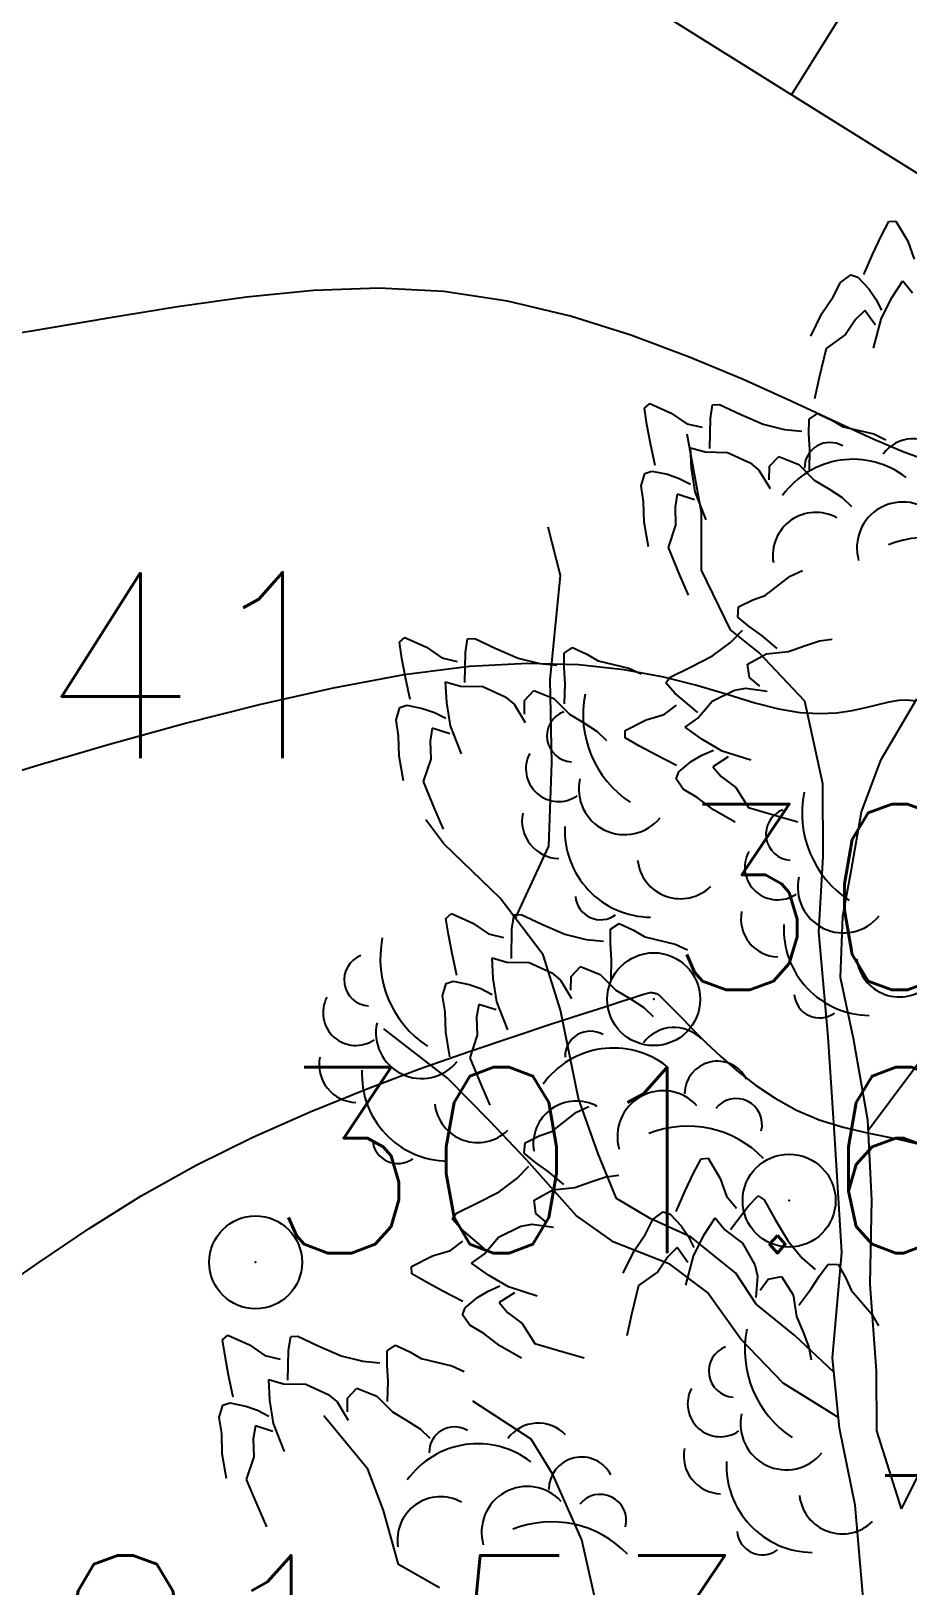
# Model space of a CAD drawing. Header units: millimetres. Extents: x 524954 to 526204, y 9523489 to 9524010.
# Drawn here: x 526005.84 to 526010.56, y 9523804.82 to 9523813.19 of the extents above; entities that cross this region are included whole.
import ezdxf

# ---------------------------------------------------------------- set-up
doc = ezdxf.new("R2010")
doc.units = ezdxf.units.MM
doc.header["$PDMODE"] = 32
doc.header["$PDSIZE"] = 0.5
doc.linetypes.add('ACAD_ISO12W100', pattern=[21, 12, -3, 0, -3, 0, -3])
for name, color, linetype in [('Arbre', 34, 'ACAD_ISO12W100'), ('CN_01_00', 3, 'Continuous'), ('CN_02_00', 4, 'Continuous'), ('Haut_Talus', 30, 'Continuous'), ('Talus', 2, 'Continuous'), ('TopoAlt', 3, 'Continuous'), ('TOPOJIS', 7, 'Continuous')]:
    doc.layers.add(name, color=color, linetype=linetype)
doc.styles.add('Simplex 1.0', font='Simplex.shx', dxfattribs={"width": 0.99, "height": 1})

# ---------------------------------------------------------------- blocks, each defined once
blk = doc.blocks.new('TCPOINT M')
at = {"color": 0}
blk.add_point((0, 0), dxfattribs=at)
at = {"layer": 'TopoAlt', "style": 'Simplex 1.0', "width": 0.99}
blk.add_attdef('ALT', (0.15, 0.15), '', height=1, dxfattribs=at)
blk = doc.blocks.new('v088')
at = {"color": 3, "linetype": 'Continuous'}
for p, q in [((-0.0239, 12.3184), (0.0161, 12.3965)), ((0.0161, 12.3965), (0.0546, 12.3999)), ((0.0546, 12.3999), (0.1184, 12.2906)), ((-0.0686, 12.2238), (-0.0239, 12.3184)), ((-0.1179, 12.1126), (-0.0686, 12.2238)), ((0.1184, 12.2906), (0.1522, 12.1952)), ((-0.2828, 11.9912), (-0.2428, 12.0693)), ((-0.2428, 12.0693), (-0.1881, 12.111)), ((-0.1881, 12.111), (-0.1505, 12.0986)), ((-0.1505, 12.0986), (-0.0915, 12.0354)), ((0.0317, 11.9844), (0.0922, 12.0781)), ((0.0922, 12.0781), (0.1437, 12.0135)), ((-0.344, 11.9013), (-0.2828, 11.9912)), ((-0.0915, 12.0354), (-0.0536, 11.98)), ((-0.0536, 11.98), (-0.0225, 11.9193)), ((-0.0252, 11.8718), (0.0317, 11.9844)), ((-0.4033, 11.7804), (-0.344, 11.9013)), ((-0.1123, 11.9179), (-0.1618, 11.8694)), ((-0.0542, 11.8389), (-0.1123, 11.9179)), ((-0.1618, 11.8694), (-0.2169, 11.7884)), ((-0.066, 11.7153), (-0.0252, 11.8718)), ((-0.2169, 11.7884), (-0.3202, 11.714)), ((-0.3202, 11.714), (-0.3572, 11.5582)), ((-0.3572, 11.5582), (-0.3824, 11.4437)), ((-1.2987, 11.3921), (-1.2695, 11.4174)), ((-1.2853, 11.3054), (-1.2987, 11.3921)), ((-1.2695, 11.4174), (-1.1537, 11.3664)), ((-0.9434, 11.3371), (-0.9319, 11.4109)), ((-0.9319, 11.4109), (-0.8938, 11.412)), ((-0.8938, 11.412), (-0.7835, 11.3608)), ((-1.266, 11.2026), (-1.2853, 11.3054)), ((-1.1537, 11.3664), (-1.0704, 11.3089)), ((-1.0704, 11.3089), (-0.9882, 11.2895)), ((-0.9469, 11.1764), (-0.9434, 11.3371)), ((-0.7835, 11.3608), (-0.6595, 11.3072)), ((-0.6595, 11.3072), (-0.5444, 11.2779)), ((-0.4131, 11.2545), (-0.4126, 11.3334)), ((-0.4126, 11.3334), (-0.3673, 11.3647)), ((-0.3673, 11.3647), (-0.2901, 11.3288)), ((-0.2901, 11.3288), (-0.2291, 11.2925)), ((-0.5444, 11.2779), (-0.4516, 11.2697)), ((-0.4079, 11.1703), (-0.4131, 11.2545)), ((-0.2291, 11.2925), (-0.0648, 11.2537)), ((-0.0648, 11.2537), (0.0014, 11.223)), ((-1.2408, 11.0836), (-1.266, 11.2026)), ((-1.0503, 11.1789), (-0.9708, 11.1567)), ((-1.0444, 11.0675), (-1.0503, 11.1789)), ((-0.9708, 11.1567), (-0.851, 11.1547)), ((-0.851, 11.1547), (-0.7296, 11.0984)), ((-0.6257, 11.0796), (-0.5755, 11.1328)), ((-0.5755, 11.1328), (-0.4682, 11.0896)), ((-0.4102, 11.0614), (-0.4079, 11.1703)), ((-1.2967, 11.0411), (-1.2589, 11.0531)), ((-1.2589, 11.0531), (-1.1741, 11.0365)), ((-1.0245, 10.9429), (-1.0444, 11.0675)), ((-0.7296, 11.0984), (-0.6822, 11.0589)), ((-0.6822, 11.0589), (-0.6222, 10.96)), ((-0.6263, 11.0061), (-0.6257, 11.0796)), ((-0.4682, 11.0896), (-0.3841, 11.005)), ((-1.3166, 10.9752), (-1.2967, 11.0411)), ((-1.3032, 10.8885), (-1.3166, 10.9752)), ((-1.1741, 11.0365), (-1.1109, 11.0139)), ((-1.1109, 11.0139), (-1.0501, 10.983)), ((-0.3841, 11.005), (-0.3065, 10.9583)), ((-1.3, 10.7798), (-1.3032, 10.8885)), ((-1.122, 10.9292), (-1.1336, 10.8608)), ((-1.0286, 10.8992), (-1.122, 10.9292)), ((-0.9657, 10.7922), (-1.0245, 10.9429)), ((-0.3065, 10.9583), (-0.2344, 10.9114)), ((-0.2344, 10.9114), (-0.1841, 10.8638)), ((-1.1336, 10.8608), (-1.1308, 10.7629)), ((-1.2771, 10.6471), (-1.3, 10.7798)), ((-1.1308, 10.7629), (-1.1708, 10.642)), ((-1.1708, 10.642), (-1.1094, 10.4942)), ((-1.1094, 10.4942), (-1.0628, 10.3867)), ((-0.648, 10.3846), (-0.514, 10.4875)), ((-0.514, 10.4875), (-0.4484, 10.5194)), ((-0.7146, 10.3603), (-0.648, 10.3846)), ((-0.7957, 10.2682), (-0.7912, 10.3231)), ((-0.7912, 10.3231), (-0.7146, 10.3603)), ((-0.7348, 10.218), (-0.7957, 10.2682)), ((-0.6662, 10.1688), (-0.7348, 10.218)), ((-2.6162, 10.1323), (-2.587, 10.1577)), ((-2.6028, 10.0456), (-2.6162, 10.1323)), ((-2.587, 10.1577), (-2.4712, 10.1066)), ((-2.2608, 10.0773), (-2.2494, 10.1511)), ((-2.2494, 10.1511), (-2.2113, 10.1522)), ((-2.2113, 10.1522), (-2.101, 10.101)), ((-0.9313, 10.0604), (-0.8359, 10.1311)), ((-0.8359, 10.1311), (-0.7709, 10.1978)), ((-0.5833, 10.0982), (-0.6662, 10.1688)), ((-0.4378, 10.1134), (-0.3559, 10.1397)), ((-0.3559, 10.1397), (-0.2873, 10.1487)), ((-2.5835, 9.9428), (-2.6028, 10.0456)), ((-2.4712, 10.1066), (-2.3879, 10.0492)), ((-2.3879, 10.0492), (-2.3057, 10.0298)), ((-2.2643, 9.9167), (-2.2608, 10.0773)), ((-2.101, 10.101), (-1.977, 10.0475)), ((-1.977, 10.0475), (-1.8618, 10.0181)), ((-1.7305, 9.9947), (-1.7301, 10.0737)), ((-1.7301, 10.0737), (-1.6848, 10.1049)), ((-1.6848, 10.1049), (-1.6075, 10.069)), ((-1.6075, 10.069), (-1.5466, 10.0327)), ((-1.0512, 9.9981), (-0.9313, 10.0604)), ((-0.7431, 10.0152), (-0.6418, 10.0712)), ((-0.6418, 10.0712), (-0.5231, 10.0829)), ((-0.5231, 10.0829), (-0.4378, 10.1134)), ((-1.8618, 10.0181), (-1.7691, 10.0099)), ((-1.7254, 9.9105), (-1.7305, 9.9947)), ((-1.5466, 10.0327), (-1.3822, 9.9939)), ((-1.3822, 9.9939), (-1.316, 9.9632)), ((-1.1606, 9.945), (-1.0512, 9.9981)), ((-0.7336, 9.9427), (-0.7431, 10.0152)), ((-2.5582, 9.8238), (-2.5835, 9.9428)), ((-2.3678, 9.9191), (-2.2883, 9.8969)), ((-2.3619, 9.8077), (-2.3678, 9.9191)), ((-2.2883, 9.8969), (-2.1685, 9.895)), ((-2.1685, 9.895), (-2.0471, 9.8386)), ((-1.7277, 9.8016), (-1.7254, 9.9105)), ((-1.1838, 9.9148), (-1.1606, 9.945)), ((-1.1339, 9.8592), (-1.1838, 9.9148)), ((-0.8138, 9.874), (-0.7533, 9.8858)), ((-0.7533, 9.8858), (-0.6387, 9.8698)), ((-0.677, 9.8958), (-0.7336, 9.9427)), ((-2.6142, 9.7814), (-2.5764, 9.7933)), ((-2.5764, 9.7933), (-2.4916, 9.7768)), ((-2.3419, 9.6831), (-2.3619, 9.8077)), ((-2.0471, 9.8386), (-1.9997, 9.7992)), ((-1.9997, 9.7992), (-1.9397, 9.7002)), ((-1.9438, 9.7464), (-1.9432, 9.8199)), ((-1.9432, 9.8199), (-1.893, 9.873)), ((-1.893, 9.873), (-1.7856, 9.8299)), ((-1.7856, 9.8299), (-1.7015, 9.7452)), ((-1.1923, 9.7429), (-1.1254, 9.7944)), ((-1.0116, 9.755), (-1.1339, 9.8592)), ((-1.0114, 9.724), (-0.9342, 9.8156)), ((-0.9342, 9.8156), (-0.8138, 9.874)), ((-2.634, 9.7155), (-2.6142, 9.7814)), ((-2.6206, 9.6288), (-2.634, 9.7155)), ((-2.4916, 9.7768), (-2.4283, 9.7541)), ((-2.4283, 9.7541), (-2.3676, 9.7232)), ((-1.7015, 9.7452), (-1.624, 9.6985)), ((-1.4022, 9.6572), (-1.2895, 9.7147)), ((-1.2895, 9.7147), (-1.1923, 9.7429)), ((-1.0789, 9.6763), (-1.0114, 9.724)), ((-2.6175, 9.52), (-2.6206, 9.6288)), ((-2.4395, 9.6694), (-2.4511, 9.6011)), ((-2.3461, 9.6395), (-2.4395, 9.6694)), ((-2.2831, 9.5325), (-2.3419, 9.6831)), ((-1.624, 9.6985), (-1.5519, 9.6516)), ((-1.5519, 9.6516), (-1.5015, 9.6041)), ((-1.401, 9.6186), (-1.4022, 9.6572)), ((-0.9888, 9.6106), (-1.0789, 9.6763)), ((-2.4511, 9.6011), (-2.4483, 9.5032)), ((-1.3254, 9.5742), (-1.401, 9.6186)), ((-1.2335, 9.5242), (-1.3254, 9.5742)), ((-0.9892, 9.5252), (-0.9269, 9.5527)), ((-0.8796, 9.5473), (-0.9888, 9.6106)), ((-0.7257, 9.4976), (-0.8796, 9.5473)), ((-2.5946, 9.3874), (-2.6175, 9.52)), ((-2.4483, 9.5032), (-2.4883, 9.3823)), ((-1.1253, 9.4685), (-1.2335, 9.5242)), ((-1.1132, 9.4352), (-1.0467, 9.4905)), ((-1.0467, 9.4905), (-0.9892, 9.5252)), ((-0.8484, 9.5165), (-0.9306, 9.463)), ((-0.9306, 9.463), (-0.885, 9.4108)), ((-2.4883, 9.3823), (-2.4269, 9.2344)), ((-1.1278, 9.3984), (-1.1132, 9.4352)), ((-1.0892, 9.3413), (-1.1278, 9.3984)), ((-0.885, 9.4108), (-0.8073, 9.3511)), ((-1.0136, 9.2969), (-1.0892, 9.3413)), ((-0.9273, 9.2307), (-1.0136, 9.2969)), ((-0.8073, 9.3511), (-0.7389, 9.2437)), ((-2.4269, 9.2344), (-2.3802, 9.1269)), ((-0.81, 9.1646), (-0.9273, 9.2307)), ((-0.7389, 9.2437), (-0.5855, 9.1979)), ((-0.5855, 9.1979), (-0.4727, 9.1661)), ((-2.3661, 8.6466), (-2.3369, 8.6719)), ((-2.3527, 8.5599), (-2.3661, 8.6466)), ((-2.3369, 8.6719), (-2.2212, 8.6209)), ((-2.2212, 8.6209), (-2.1379, 8.5634)), ((-2.0108, 8.5916), (-1.9993, 8.6654)), ((-1.9993, 8.6654), (-1.9613, 8.6665)), ((-1.9613, 8.6665), (-1.8509, 8.6153)), ((-2.3334, 8.4571), (-2.3527, 8.5599)), ((-2.1379, 8.5634), (-2.0557, 8.544)), ((-2.0143, 8.4309), (-2.0108, 8.5916)), ((-1.8509, 8.6153), (-1.7269, 8.5617)), ((-1.7269, 8.5617), (-1.6118, 8.5324)), ((-1.4805, 8.509), (-1.4801, 8.5879)), ((-1.4801, 8.5879), (-1.4347, 8.6192)), ((-1.4347, 8.6192), (-1.3575, 8.5833)), ((-1.3575, 8.5833), (-1.2966, 8.547)), ((-1.2966, 8.547), (-1.1322, 8.5082)), ((-2.3082, 8.3381), (-2.3334, 8.4571)), ((-1.6118, 8.5324), (-1.519, 8.5242)), ((-1.4754, 8.4248), (-1.4805, 8.509)), ((-1.1322, 8.5082), (-1.066, 8.4775)), ((-2.1178, 8.4334), (-2.0382, 8.4112)), ((-2.1118, 8.322), (-2.1178, 8.4334)), ((-2.0382, 8.4112), (-1.9184, 8.4092)), ((-1.9184, 8.4092), (-1.7971, 8.3529)), ((-1.6931, 8.3341), (-1.643, 8.3873)), ((-1.643, 8.3873), (-1.5356, 8.3441)), ((-1.4776, 8.3159), (-1.4754, 8.4248)), ((-2.384, 8.2298), (-2.3641, 8.2956)), ((-2.3641, 8.2956), (-2.3264, 8.3076)), ((-2.3264, 8.3076), (-2.2415, 8.291)), ((-2.2415, 8.291), (-2.1783, 8.2684)), ((-2.0919, 8.1974), (-2.1118, 8.322)), ((-1.7971, 8.3529), (-1.7497, 8.3134)), ((-1.7497, 8.3134), (-1.6897, 8.2145)), ((-1.6937, 8.2606), (-1.6931, 8.3341)), ((-1.5356, 8.3441), (-1.4515, 8.2595)), ((-2.3706, 8.1431), (-2.384, 8.2298)), ((-2.1783, 8.2684), (-2.1175, 8.2375)), ((-1.4515, 8.2595), (-1.374, 8.2128)), ((-1.374, 8.2128), (-1.3019, 8.1659)), ((-2.3674, 8.0343), (-2.3706, 8.1431)), ((-2.1895, 8.1837), (-2.2011, 8.1153)), ((-2.0961, 8.1537), (-2.1895, 8.1837)), ((-2.0331, 8.0467), (-2.0919, 8.1974)), ((-1.3019, 8.1659), (-1.2515, 8.1184)), ((-2.3445, 7.9016), (-2.3674, 8.0343)), ((-2.2011, 8.1153), (-2.1982, 8.0174)), ((-2.1982, 8.0174), (-2.2383, 7.8966)), ((-2.2383, 7.8966), (-2.1768, 7.7487)), ((-2.1768, 7.7487), (-2.1302, 7.6412)), ((-1.6632, 7.6026), (-1.5976, 7.6345)), ((-1.7972, 7.4997), (-1.6632, 7.6026)), ((-1.9404, 7.4382), (-1.8638, 7.4754)), ((-1.8638, 7.4754), (-1.7972, 7.4997)), ((-1.9448, 7.3833), (-1.9404, 7.4382)), ((-1.8839, 7.3331), (-1.9448, 7.3833)), ((-1.985, 7.2461), (-1.9201, 7.3129)), ((-1.8154, 7.2839), (-1.8839, 7.3331)), ((-1.7325, 7.2133), (-1.8154, 7.2839)), ((-1.0336, 7.2746), (-0.9936, 7.3527)), ((-0.9936, 7.3527), (-0.9551, 7.3561)), ((-0.9551, 7.3561), (-0.8913, 7.2468)), ((-2.0805, 7.1754), (-1.985, 7.2461)), ((-1.791, 7.1862), (-1.6722, 7.1979)), ((-1.6722, 7.1979), (-1.587, 7.2285)), ((-1.587, 7.2285), (-1.5051, 7.2548)), ((-1.5051, 7.2548), (-1.4365, 7.2638)), ((-1.0783, 7.18), (-1.0336, 7.2746)), ((-0.8913, 7.2468), (-0.8575, 7.1514)), ((-2.2004, 7.1132), (-2.0805, 7.1754)), ((-1.8923, 7.1303), (-1.791, 7.1862)), ((-1.8828, 7.0578), (-1.8923, 7.1303)), ((-1.1277, 7.0688), (-1.0783, 7.18)), ((-0.8575, 7.1514), (-0.8023, 7.0875)), ((-0.7381, 7.0997), (-0.6855, 7.1528)), ((-0.6855, 7.1528), (-0.654, 7.1313)), ((-0.654, 7.1313), (-0.5947, 7.0251)), ((-2.333, 7.0298), (-2.3098, 7.06)), ((-2.283, 6.9743), (-2.333, 7.0298)), ((-2.3098, 7.06), (-2.2004, 7.1132)), ((-1.8262, 7.0109), (-1.8828, 7.0578)), ((-1.2526, 7.0255), (-1.1978, 7.0672)), ((-1.1978, 7.0672), (-1.1602, 7.0548)), ((-1.1602, 7.0548), (-1.1012, 6.9916)), ((-0.978, 6.9406), (-0.9175, 7.0343)), ((-0.9175, 7.0343), (-0.8661, 6.9697)), ((-0.8351, 6.9716), (-0.7381, 7.0997)), ((-2.1607, 6.8701), (-2.283, 6.9743)), ((-2.0833, 6.9307), (-1.963, 6.9891)), ((-1.963, 6.9891), (-1.9025, 7.0009)), ((-1.9025, 7.0009), (-1.7879, 6.9849)), ((-1.3538, 6.8575), (-1.2925, 6.9474)), ((-1.2925, 6.9474), (-1.2526, 7.0255)), ((-1.1012, 6.9916), (-1.0633, 6.9361)), ((-0.8661, 6.9697), (-0.7702, 6.8978)), ((-0.5947, 7.0251), (-0.5257, 6.909)), ((-2.3415, 6.858), (-2.2745, 6.9095)), ((-2.1606, 6.8391), (-2.0833, 6.9307)), ((-1.122, 6.8741), (-1.1715, 6.8255)), ((-1.0639, 6.7951), (-1.122, 6.8741)), ((-1.0633, 6.9361), (-1.0322, 6.8755)), ((-1.0349, 6.828), (-0.978, 6.9406)), ((-0.7702, 6.8978), (-0.705, 6.781)), ((-0.5257, 6.909), (-0.4496, 6.8178)), ((-2.5514, 6.7723), (-2.4387, 6.8298)), ((-2.4387, 6.8298), (-2.3415, 6.858)), ((-2.228, 6.7914), (-2.1606, 6.8391)), ((-2.1379, 6.7256), (-2.228, 6.7914)), ((-1.413, 6.7366), (-1.3538, 6.8575)), ((-1.1715, 6.8255), (-1.2266, 6.7446)), ((-1.0757, 6.6715), (-1.0349, 6.828)), ((-0.705, 6.781), (-0.6897, 6.7213)), ((-0.4496, 6.8178), (-0.3793, 6.7567)), ((-0.357, 6.7218), (-0.3104, 6.7855)), ((-0.3104, 6.7855), (-0.2553, 6.7842)), ((-0.2553, 6.7842), (-0.2138, 6.7099)), ((-2.5502, 6.7337), (-2.5514, 6.7723)), ((-2.4746, 6.6893), (-2.5502, 6.7337)), ((-2.0288, 6.6624), (-2.1379, 6.7256)), ((-1.2266, 6.7446), (-1.3299, 6.6702)), ((-0.6897, 6.7213), (-0.6991, 6.6059)), ((-0.6753, 6.6457), (-0.6318, 6.7049)), ((-0.6318, 6.7049), (-0.56, 6.7185)), ((-0.56, 6.7185), (-0.4983, 6.6206)), ((-0.4022, 6.6506), (-0.357, 6.7218)), ((-0.2138, 6.7099), (-0.1857, 6.6447)), ((-2.3827, 6.6392), (-2.4746, 6.6893)), ((-2.2745, 6.5836), (-2.3827, 6.6392)), ((-2.1959, 6.6055), (-2.1384, 6.6402)), ((-2.1384, 6.6402), (-2.076, 6.6678)), ((-1.9976, 6.6315), (-2.0798, 6.5781)), ((-1.8748, 6.6127), (-2.0288, 6.6624)), ((-1.3299, 6.6702), (-1.3669, 6.5144)), ((-0.4983, 6.6206), (-0.4798, 6.5027)), ((-0.4679, 6.5637), (-0.4022, 6.6506)), ((-0.1857, 6.6447), (-0.0753, 6.5169)), ((-2.2769, 6.5134), (-2.2624, 6.5503)), ((-2.2624, 6.5503), (-2.1959, 6.6055)), ((-2.0798, 6.5781), (-2.0342, 6.5259)), ((-2.2384, 6.4564), (-2.2769, 6.5134)), ((-2.1628, 6.412), (-2.2384, 6.4564)), ((-2.0342, 6.5259), (-1.9565, 6.4662)), ((-1.9565, 6.4662), (-1.8881, 6.3588)), ((-1.3669, 6.5144), (-1.3922, 6.3999)), ((-0.4798, 6.5027), (-0.4444, 6.4194)), ((-0.0753, 6.5169), (-0.0397, 6.4532)), ((-3.5682, 6.3771), (-3.539, 6.4025)), ((-3.5548, 6.2904), (-3.5682, 6.3771)), ((-3.539, 6.4025), (-3.4232, 6.3514)), ((-3.2129, 6.3221), (-3.2014, 6.3959)), ((-3.2014, 6.3959), (-3.1633, 6.397)), ((-3.1633, 6.397), (-3.053, 6.3458)), ((-2.0765, 6.3457), (-2.1628, 6.412)), ((-0.4444, 6.4194), (-0.4135, 6.3391)), ((-3.5355, 6.1876), (-3.5548, 6.2904)), ((-3.4232, 6.3514), (-3.3399, 6.2939)), ((-3.3399, 6.2939), (-3.2577, 6.2746)), ((-3.2164, 6.1615), (-3.2129, 6.3221)), ((-3.053, 6.3458), (-2.929, 6.2922)), ((-2.929, 6.2922), (-2.8139, 6.2629)), ((-2.6826, 6.2395), (-2.6821, 6.3185)), ((-2.6821, 6.3185), (-2.6368, 6.3497)), ((-2.6368, 6.3497), (-2.5596, 6.3138)), ((-2.5596, 6.3138), (-2.4986, 6.2775)), ((-2.4986, 6.2775), (-2.3343, 6.2387)), ((-1.9592, 6.2797), (-2.0765, 6.3457)), ((-1.8881, 6.3588), (-1.7347, 6.313)), ((-1.7347, 6.313), (-1.6219, 6.2812)), ((-0.4135, 6.3391), (-0.4006, 6.2711)), ((-2.8139, 6.2629), (-2.7211, 6.2547)), ((-2.6774, 6.1553), (-2.6826, 6.2395)), ((-2.3343, 6.2387), (-2.2681, 6.208)), ((-3.5103, 6.0686), (-3.5355, 6.1876)), ((-3.3198, 6.1639), (-3.2403, 6.1417)), ((-3.3139, 6.0525), (-3.3198, 6.1639)), ((-3.2403, 6.1417), (-3.1205, 6.1398)), ((-3.1205, 6.1398), (-2.9991, 6.0834)), ((-2.8952, 6.0647), (-2.845, 6.1178)), ((-2.845, 6.1178), (-2.7377, 6.0747)), ((-2.6797, 6.0464), (-2.6774, 6.1553)), ((-3.5861, 5.9603), (-3.5662, 6.0262)), ((-3.5662, 6.0262), (-3.5284, 6.0381)), ((-3.5284, 6.0381), (-3.4436, 6.0215)), ((-3.294, 5.9279), (-3.3139, 6.0525)), ((-2.9991, 6.0834), (-2.9517, 6.044)), ((-2.9517, 6.044), (-2.8917, 5.945)), ((-2.8958, 5.9912), (-2.8952, 6.0647)), ((-2.7377, 6.0747), (-2.6536, 5.99)), ((-3.5727, 5.8736), (-3.5861, 5.9603)), ((-3.4436, 6.0215), (-3.3804, 5.9989)), ((-3.3804, 5.9989), (-3.3196, 5.968)), ((-2.6536, 5.99), (-2.576, 5.9433)), ((-2.576, 5.9433), (-2.5039, 5.8964)), ((-3.5695, 5.7648), (-3.5727, 5.8736)), ((-3.3915, 5.9142), (-3.4031, 5.8459)), ((-3.2981, 5.8843), (-3.3915, 5.9142)), ((-3.2352, 5.7773), (-3.294, 5.9279)), ((-2.5039, 5.8964), (-2.4536, 5.8489)), ((-3.4031, 5.8459), (-3.4003, 5.748)), ((-3.5466, 5.6322), (-3.5695, 5.7648)), ((-3.4003, 5.748), (-3.4403, 5.6271)), ((-3.4403, 5.6271), (-3.3789, 5.4792)), ((-3.3789, 5.4792), (-3.3323, 5.3717))]:
    blk.add_line(p, q, dxfattribs=at)
at = {"linetype": 'Continuous'}
for p, q in [((-0.9914, 10.8307), (-1.0686, 11.252)), ((-0.9911, 10.5198), (-0.9914, 10.8307)), ((-1.7492, 10.4915), (-1.8168, 10.7513)), ((-1.8059, 9.9306), (-1.7492, 10.4915)), ((-0.8352, 10.1996), (-0.9911, 10.5198)), ((-0.6834, 10.0784), (-0.8352, 10.1996)), ((-0.4354, 9.8162), (-0.6834, 10.0784)), ((-1.7966, 9.483), (-1.8059, 9.9306)), ((-0.339, 9.3704), (-0.4354, 9.8162)), ((-0.0246, 9.5014), (0.1676, 9.8288)), ((-1.8121, 9.0349), (-1.7966, 9.483)), ((-0.1306, 9.2193), (-0.0246, 9.5014)), ((-0.337, 8.9787), (-0.339, 9.3704)), ((-0.1861, 8.901), (-0.1306, 9.2193)), ((-2.3783, 9.048), (-2.4742, 9.1766)), ((-2.0737, 8.7558), (-2.3783, 9.048)), ((-1.992, 8.6473), (-1.8121, 9.0349)), ((-0.3597, 8.574), (-0.337, 8.9787)), ((-0.2308, 8.6575), (-0.1861, 8.901)), ((-1.8434, 8.4497), (-2.0737, 8.7558)), ((-0.2426, 8.3277), (-0.2308, 8.6575)), ((-0.3105, 8.0091), (-0.3597, 8.574)), ((-1.7501, 8.1531), (-1.8434, 8.4497)), ((-0.1735, 7.9995), (-0.2426, 8.3277)), ((-1.6531, 7.6763), (-1.7501, 8.1531)), ((-2.3581, 7.786), (-2.6995, 8.0525)), ((-0.2742, 7.4626), (-0.3105, 8.0091)), ((-0.0959, 7.5596), (-0.1735, 7.9995)), ((-0.0934, 7.5087), (0.2621, 7.9837)), ((-2.1294, 7.5544), (-2.3581, 7.786)), ((-1.5474, 7.38), (-1.6531, 7.6763)), ((-1.9323, 7.3471), (-2.1294, 7.5544)), ((-0.0745, 7.1309), (-0.0959, 7.5596)), ((-0.2365, 6.8477), (-0.2742, 7.4626)), ((-1.4491, 7.1395), (-1.5474, 7.38)), ((-1.6648, 7.048), (-1.9323, 7.3471)), ((-1.2665, 7.0314), (-1.4491, 7.1395)), ((-0.0837, 6.6768), (-0.0745, 7.1309)), ((-1.4628, 6.9029), (-1.6648, 7.048)), ((-1.0467, 6.9303), (-1.2665, 7.0314)), ((-1.1618, 6.7848), (-1.4628, 6.9029)), ((-0.8063, 6.7363), (-1.0467, 6.9303)), ((-0.9597, 6.6336), (-1.1618, 6.7848)), ((-0.2869, 6.2807), (-0.2365, 6.8477)), ((-0.6972, 6.5707), (-0.8063, 6.7363)), ((-0.7803, 6.3824), (-0.9597, 6.6336)), ((-0.0491, 6.2111), (-0.0837, 6.6768)), ((-0.4884, 6.4009), (-0.6972, 6.5707)), ((-0.5514, 6.1446), (-0.7803, 6.3824)), ((-0.2789, 6.2036), (-0.4884, 6.4009)), ((-0.2479, 5.9022), (-0.2869, 6.2807)), ((-0.0486, 5.8877), (-0.0491, 6.2111)), ((-0.2539, 5.9607), (-0.5514, 6.1446)), ((-1.9071, 5.8427), (-2.2223, 6.0475)), ((-2.7868, 5.6812), (-3.0229, 5.9686)), ((-0.1646, 5.4873), (-0.2479, 5.9022)), ((0.0846, 5.4676), (-0.0486, 5.8877)), ((-1.7911, 5.6523), (-1.9071, 5.8427)), ((0.0846, 5.4676), (0.2399, 5.7756)), ((-2.7013, 5.4591), (-2.7868, 5.6812)), ((-1.6346, 5.3011), (-1.7911, 5.6523)), ((-2.6206, 5.1685), (-2.7013, 5.4591)), ((-0.1073, 4.8293), (-0.1646, 5.4873)), ((-1.5592, 4.9668), (-1.6346, 5.3011)), ((-2.4003, 5.0425), (-2.6206, 5.1685))]:
    blk.add_line(p, q, dxfattribs=at)
at = {"color": 3, "linetype": 'Continuous'}
for centre, major_axis, start_param, end_param in [((-0.3005, 11.0717), (0.0964, 0.0964), 0.254619, 2.377018), ((0.1501, 11.0237), (0.1445, 0.1445), 6.263619, 7.998733), ((-0.1756, 10.6509), (0.3298, 0.3298), 0.12682, 1.733702), ((0.0911, 10.6412), (0.1741, 0.1741), 6.236163, 8.918901), ((-0.3757, 10.5998), (0.1641, 0.1641), 0.282297, 2.520721), ((0.2226, 10.1318), (-0.3995, 0.3995), 4.689978, 5.875693), ((-1.0632, 9.7428), (0.3995, 0.3995), 2.158504, 3.344219), ((-1.6825, 9.6282), (-0.099, 0.099), -0.421529, 2.292047), ((-1.7599, 9.4514), (-0.1246, 0.1246), 0.293965, 2.957824), ((-1.4053, 9.3432), (0.1741, 0.1741), 2.133893, 4.816631), ((0.1148, 9.2139), (-0.3995, 0.3995), 0.587708, 1.773422), ((-1.7527, 9.1724), (-0.1445, 0.1445), 0.590553, 2.325666), ((-0.5045, 9.0993), (0.099, 0.099), 1.149268, 3.862844), ((-1.2605, 9.1191), (0.3298, 0.3298), 2.307735, 3.914618), ((-1.1039, 8.9843), (0.1641, 0.1641), 2.463212, 4.701636), ((-0.5819, 8.9225), (0.1246, 0.1246), 1.864761, 4.52862), ((-0.2273, 8.8143), (0.1741, 0.1741), 2.133893, 4.816631), ((-1.5338, 8.7756), (0.0964, 0.0964), 2.435534, 4.557933), ((-0.5746, 8.6435), (0.1445, 0.1445), 2.161349, 3.896462), ((-2.1547, 8.4302), (0.3995, 0.3995), 2.158504, 3.344219), ((-0.0825, 8.5902), (0.3298, 0.3298), 2.307735, 3.914618), ((-2.774, 8.3155), (-0.099, 0.099), -0.421529, 2.292047), ((0.0741, 8.4554), (0.1641, 0.1641), 2.463212, 4.701636), ((-2.8514, 8.1388), (-0.1246, 0.1246), 0.293965, 2.957824), ((-0.3558, 8.2467), (0.0964, 0.0964), 2.435534, 4.557933), ((-2.4968, 8.0306), (0.1741, 0.1741), 2.133893, 4.816631), ((-1.5891, 7.9031), (0.0964, 0.0964), 0.254619, 2.377018), ((-1.1385, 7.8551), (-0.1445, 0.1445), 4.692823, 6.427936), ((-1.4642, 7.4823), (0.3298, 0.3298), 0.12682, 1.733702), ((-2.8441, 7.8598), (-0.1445, 0.1445), 0.590553, 2.325666), ((-0.9057, 7.7012), (0.1246, 0.1246), 5.967031, 8.63089), ((-2.352, 7.8064), (0.3298, 0.3298), 2.307735, 3.914618), ((-1.1975, 7.4726), (-0.1741, 0.1741), 4.665366, 7.348105), ((-2.1954, 7.6717), (0.1641, 0.1641), 2.463212, 4.701636), ((-1.6643, 7.4312), (-0.1641, 0.1641), -1.288499, 0.949924), ((-0.8052, 7.5365), (-0.099, 0.099), 3.680741, 6.394318), ((-1.0661, 6.9632), (-0.3995, 0.3995), 4.689978, 5.875693), ((-2.6253, 7.463), (0.0964, 0.0964), 2.435534, 4.557933), ((-0.1929, 6.3242), (-0.3995, 0.3995), 0.587708, 1.773422), ((-0.8122, 6.2095), (-0.099, 0.099), -0.421529, 2.292047), ((-0.8896, 6.0328), (0.1246, 0.1246), 1.864761, 4.52862), ((-0.535, 5.9246), (0.1741, 0.1741), 2.133893, 4.816631), ((-2.32, 5.773), (0.0964, 0.0964), 0.254619, 2.377018), ((-1.8693, 5.7251), (0.1445, 0.1445), 6.263619, 7.998733), ((-2.1951, 5.3523), (0.3298, 0.3298), 0.12682, 1.733702), ((-0.8824, 5.7538), (-0.1445, 0.1445), 0.590553, 2.325666), ((-1.6366, 5.5711), (-0.1246, 0.1246), 4.396235, 7.060094), ((-0.3902, 5.7004), (0.3298, 0.3298), 2.307735, 3.914618), ((-1.9284, 5.3425), (0.1741, 0.1741), 6.236163, 8.918901), ((-2.3952, 5.3012), (-0.1641, 0.1641), -1.288499, 0.949924), ((-1.536, 5.4064), (0.099, 0.099), 5.251538, 7.965114), ((-0.2336, 5.5657), (-0.1641, 0.1641), 0.892416, 3.130839), ((-1.7969, 4.8332), (0.3995, 0.3995), 6.260774, 7.446489), ((-0.6635, 5.357), (0.0964, 0.0964), 2.435534, 4.557933)]:
    blk.add_ellipse(centre, major_axis=major_axis, ratio=1, start_param=start_param, end_param=end_param, dxfattribs=at)

msp = doc.modelspace()

# ---------------------------------------------------------------- linework, layer by layer
at = {"layer": 'CN_01_00', "elevation": 303, "flags": 128}
msp.add_lwpolyline([(526005.5207, 9523809.1279), (526005.8802, 9523809.2375), (526006.2662, 9523809.3507), (526006.6676, 9523809.4617), (526007.0731, 9523809.565), (526007.4717, 9523809.6547), (526007.8519, 9523809.7253), (526008.2028, 9523809.7709), (526008.5155, 9523809.7878), (526008.7912, 9523809.7799), (526009.0334, 9523809.7531), (526009.2456, 9523809.7133), (526009.4313, 9523809.6663), (526009.5943, 9523809.6179), (526009.7379, 9523809.574), (526009.8657, 9523809.5405), (526009.9808, 9523809.5217), (526010.0845, 9523809.5161), (526010.1776, 9523809.5206), (526010.2609, 9523809.5321), (526010.3351, 9523809.5477), (526010.4012, 9523809.5642), (526010.4598, 9523809.5785), (526010.5118, 9523809.5877), (526010.5585, 9523809.5895), (526010.6035, 9523809.5849)], dxfattribs=at)
at = {"layer": 'CN_02_00', "flags": 128}
for points, elevation in [([(526010.6747, 9523810.8748), (526010.5401, 9523810.9219), (526010.3743, 9523810.9921), (526010.1723, 9523811.0853), (526009.9364, 9523811.1955), (526009.6713, 9523811.3151), (526009.3815, 9523811.4365), (526009.0713, 9523811.552), (526008.7452, 9523811.6539), (526008.4079, 9523811.7348), (526008.0637, 9523811.7868), (526007.716, 9523811.8048), (526007.3632, 9523811.7929), (526007.0026, 9523811.7574), (526006.6314, 9523811.7048), (526006.247, 9523811.6415), (526005.8465, 9523811.5739), (526005.4273, 9523811.5084)], 304), ([(526005.6238, 9523806.3793), (526005.8863, 9523806.5607), (526006.1556, 9523806.7436), (526006.4367, 9523806.9204), (526006.7325, 9523807.0846), (526007.0377, 9523807.2351), (526007.3447, 9523807.3717), (526007.6459, 9523807.4943), (526007.934, 9523807.6031), (526008.2013, 9523807.6978), (526008.4404, 9523807.7785), (526008.6436, 9523807.8451), (526008.8058, 9523807.8979), (526008.9299, 9523807.9382), (526009.0214, 9523807.9678), (526009.0855, 9523807.9883), (526009.1275, 9523808.0014), (526009.1529, 9523808.0089), (526009.1668, 9523808.0124), (526009.1746, 9523808.0136), (526009.1807, 9523808.0139), (526009.1861, 9523808.0137), (526009.1909, 9523808.0132), (526009.195, 9523808.0124), (526009.1987, 9523808.0115), (526009.2019, 9523808.0106), (526009.2047, 9523808.0097), (526009.2072, 9523808.0091), (526009.2097, 9523808.0084), (526009.2135, 9523808.0064), (526009.2202, 9523808.0013), (526009.2314, 9523807.9914), (526009.2485, 9523807.9751), (526009.2732, 9523807.9506), (526009.3069, 9523807.9162), (526009.3514, 9523807.8702), (526009.4076, 9523807.8119), (526009.4754, 9523807.7438), (526009.554, 9523807.6695), (526009.6426, 9523807.5926), (526009.7405, 9523807.5165), (526009.8472, 9523807.4449), (526009.9617, 9523807.3811), (526010.0834, 9523807.3289), (526010.2122, 9523807.2898), (526010.3506, 9523807.2581), (526010.5015, 9523807.2263), (526010.668, 9523807.1868)], 302)]:
    msp.add_lwpolyline(points, dxfattribs=dict(at, elevation=elevation))
at = {"layer": 'Haut_Talus', "flags": 128}
msp.add_lwpolyline([(526056.6397, 9523747.1824), (526054.1626, 9523755.7569), (526050.6946, 9523763.2596), (526049.1258, 9523767.0521), (526047.5536, 9523770.7888), (526047.5536, 9523773.8393), (526048.3793, 9523778.3739), (526048.2142, 9523781.342), (526046.5604, 9523787.2179), (526043.6631, 9523788.5558), (526036.2317, 9523790.2871), (526033.094, 9523792.0185), (526029.5434, 9523795.3989), (526023.9209, 9523800.0348), (526020.1226, 9523804.0747), (526013.8549, 9523810.3958), (526008.091, 9523814.0001)], dxfattribs=at)
at = {"layer": 'Talus'}
msp.add_line((526009.9353, 9523812.8468), (526010.459, 9523813.6843), dxfattribs=at)

# ---------------------------------------------------------------- block references
at = {"layer": 'Arbre'}
msp.add_blockref('v088', (526010.442, 9523799.767), dxfattribs=at)
at = {"layer": 'TOPOJIS'}
ref = msp.add_blockref('TCPOINT M', (526002.8615, 9523809.2251, 303.41), dxfattribs=at)
ref.add_attrib('ALT', '303.41', (526002.9115, 9523809.2751, 303.41), dxfattribs={"layer": 'TopoAlt', "height": 1, "style": 'Simplex 1.0', "width": 0.99})
ref = msp.add_blockref('TCPOINT M', (526009.194, 9523807.9784, 301.98), dxfattribs=at)
ref.add_attrib('ALT', '301.98', (526009.244, 9523808.0284, 301.98), dxfattribs={"layer": 'TopoAlt', "height": 1, "style": 'Simplex 1.0', "width": 0.99})
ref = msp.add_blockref('TCPOINT M', (526007.0516, 9523806.5622, 301.67), dxfattribs=at)
ref.add_attrib('ALT', '301.67', (526007.1016, 9523806.6122, 301.67), dxfattribs={"layer": 'TopoAlt', "height": 1, "style": 'Simplex 1.0', "width": 0.99})
msp.add_blockref('TCPOINT M', (526009.9224, 9523806.8942, 301.88), dxfattribs=at)
ref = msp.add_blockref('TCPOINT M', (526010.1765, 9523804.3644, 301.85), dxfattribs=at)
ref.add_attrib('ALT', '301.85', (526010.2265, 9523804.4144, 301.85), dxfattribs={"layer": 'TopoAlt', "height": 1, "style": 'Simplex 1.0', "width": 0.99})
ref = msp.add_blockref('TCPOINT M', (526005.0285, 9523803.935, 301.53), dxfattribs=at)
ref.add_attrib('ALT', '301.53', (526005.0785, 9523803.985, 301.53), dxfattribs={"layer": 'TopoAlt', "height": 1, "style": 'Simplex 1.0', "width": 0.99})

doc.saveas('drawing.dxf')
